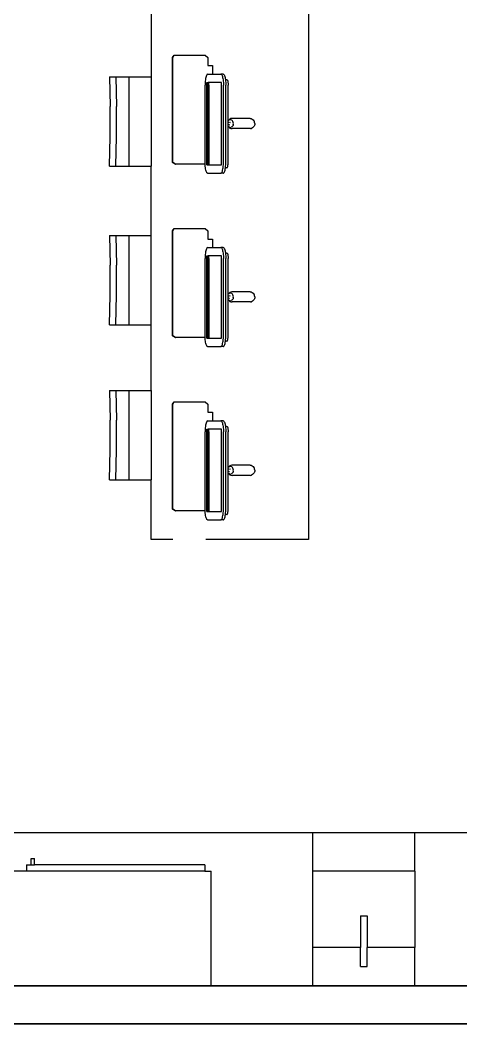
# Model space of a CAD drawing. Header units: inches. Extents: x 1 to 470, y -1 to 318.
# Drawn here: x 204.8 to 274.1, y -0.6 to 157.1 of the extents above; entities that cross this region are included whole.
import ezdxf

# ---------------------------------------------------------------- set-up
doc = ezdxf.new("R2010")
doc.units = ezdxf.units.IN
doc.header["$MEASUREMENT"] = 0
doc.layers.add('wall', color=6, linetype='Continuous', lineweight=35)

# ---------------------------------------------------------------- blocks, each defined once
blk = doc.blocks.new('computer classroom pl')
for p, q in [((212.64, 344.95), (212.64, 496.95)), ((206.64, 389.95), (206.64, 391.95)), ((207.64, 389.95), (206.64, 389.95)), ((206.64, 361.95), (206.64, 389.95)), ((207.64, 389.95), (207.64, 389.2)), ((207.64, 389.2), (207.64, 388.7)), ((207.64, 389.2), (208.64, 389.2)), ((207.64, 388.7), (208.64, 388.7)), ((207.64, 361.95), (207.64, 388.7)), ((208.64, 389.2), (208.64, 388.7)), ((268.12, 376.92), (272.79, 376.8)), ((268.12, 376.92), (268.12, 375.91)), ((272.79, 376.8), (277.48, 376.8)), ((282.15, 376.92), (277.48, 376.8)), ((282.15, 376.92), (282.15, 375.91)), ((292.46, 376.92), (297.13, 376.8)), ((292.46, 376.92), (292.46, 375.91)), ((297.13, 376.8), (301.82, 376.8)), ((306.49, 376.92), (301.82, 376.8)), ((306.49, 376.92), (306.49, 375.91)), ((317.35, 376.92), (322.01, 376.8)), ((317.35, 376.92), (317.35, 375.91)), ((322.01, 376.8), (326.71, 376.8)), ((331.37, 376.92), (326.71, 376.8)), ((331.37, 376.92), (331.37, 375.91)), ((268.12, 375.91), (272.79, 375.79)), ((268.12, 375.91), (268.12, 373.82)), ((272.79, 375.79), (277.48, 375.79)), ((282.15, 375.91), (277.48, 375.79)), ((282.15, 375.91), (282.15, 373.82)), ((292.46, 375.91), (297.13, 375.79)), ((292.46, 375.91), (292.46, 373.82)), ((297.13, 375.79), (301.82, 375.79)), ((306.49, 375.91), (301.82, 375.79)), ((306.49, 375.91), (306.49, 373.82)), ((317.35, 375.91), (322.01, 375.79)), ((317.35, 375.91), (317.35, 373.82)), ((322.01, 375.79), (326.71, 375.79)), ((331.37, 375.91), (326.71, 375.79)), ((331.37, 375.91), (331.37, 373.82)), ((268.12, 373.82), (268.12, 370.38)), ((268.12, 373.82), (282.15, 373.82)), ((282.15, 373.82), (282.15, 370.38)), ((292.46, 373.82), (292.46, 370.38)), ((292.46, 373.82), (306.49, 373.82)), ((306.49, 373.82), (306.49, 370.38)), ((317.35, 373.82), (317.35, 370.38)), ((317.35, 373.82), (331.37, 373.82)), ((331.37, 373.82), (331.37, 370.38)), ((258.75, 366.94), (258.75, 370.38)), ((258.75, 370.38), (268.12, 370.38)), ((282.15, 370.38), (268.12, 370.38)), ((282.15, 370.38), (292.46, 370.38)), ((292.46, 370.38), (306.49, 370.38)), ((306.49, 370.38), (317.35, 370.38)), ((331.37, 370.38), (317.35, 370.38)), ((345.12, 370.38), (331.37, 370.38)), ((263.22, 366.57), (263.48, 366.99)), ((263.22, 366.54), (263.48, 366.96)), ((263.22, 366.57), (263.22, 366.54)), ((263.22, 361.89), (263.22, 366.54)), ((263.48, 366.99), (279.98, 366.99)), ((263.48, 366.99), (263.48, 366.96)), ((263.48, 366.96), (279.98, 366.96)), ((279.98, 366.99), (280.33, 366.76)), ((279.98, 366.96), (280.33, 366.73)), ((280.33, 366.76), (280.33, 366.73)), ((280.33, 366.73), (280.33, 361.89)), ((290.45, 366.57), (290.71, 366.99)), ((290.45, 366.54), (290.71, 366.96)), ((290.45, 366.57), (290.45, 366.54)), ((290.45, 361.89), (290.45, 366.54)), ((290.71, 366.99), (307.21, 366.99)), ((290.71, 366.99), (290.71, 366.96)), ((290.71, 366.96), (307.21, 366.96)), ((307.21, 366.99), (307.55, 366.76)), ((307.21, 366.96), (307.55, 366.73)), ((307.55, 366.76), (307.55, 366.73)), ((307.55, 366.73), (307.55, 361.89)), ((317.67, 366.57), (317.93, 366.99)), ((317.67, 366.54), (317.93, 366.96)), ((317.67, 366.57), (317.67, 366.54)), ((317.67, 361.89), (317.67, 366.54)), ((317.93, 366.99), (334.43, 366.99)), ((317.93, 366.99), (317.93, 366.96)), ((317.93, 366.96), (334.43, 366.96)), ((334.43, 366.99), (334.78, 366.76)), ((334.43, 366.96), (334.78, 366.73)), ((334.78, 366.76), (334.78, 366.73)), ((334.78, 366.73), (334.78, 361.89)), ((207.64, 361.95), (206.64, 361.95)), ((206.64, 361.95), (206.64, 360.95)), ((258.75, 345.63), (258.75, 361.78)), ((261.81, 361.53), (261.85, 361.59)), ((261.81, 361.49), (261.81, 361.53)), ((261.81, 361.49), (261.81, 359.42)), ((261.85, 361.59), (261.92, 361.64)), ((261.92, 361.64), (262.02, 361.69)), ((262.02, 361.69), (262.15, 361.74)), ((262.15, 361.74), (262.3, 361.78)), ((262.3, 361.78), (262.48, 361.82)), ((262.48, 361.82), (262.67, 361.85)), ((262.67, 361.85), (262.89, 361.87)), ((262.89, 361.87), (263.11, 361.89)), ((263.1, 361.59), (276.05, 361.59)), ((263.1, 361.59), (263.1, 361.4)), ((263.1, 361.4), (276.05, 361.4)), ((263.1, 361.4), (263.1, 361.29)), ((263.2, 361.3), (263.1, 361.29)), ((263.1, 361.29), (263.1, 359.32)), ((263.11, 361.89), (263.22, 361.89)), ((263.31, 361.31), (263.2, 361.3)), ((263.22, 361.89), (263.34, 361.9)), ((263.42, 361.31), (263.31, 361.31)), ((263.34, 361.9), (263.52, 361.9)), ((263.53, 361.31), (263.42, 361.31)), ((263.52, 361.9), (275.63, 361.9)), ((275.62, 361.31), (263.53, 361.31)), ((275.62, 361.31), (275.73, 361.31)), ((275.81, 361.9), (275.63, 361.9)), ((275.73, 361.31), (275.84, 361.31)), ((276.04, 361.89), (275.81, 361.9)), ((275.84, 361.31), (275.95, 361.3)), ((275.95, 361.3), (276.05, 361.29)), ((276.27, 361.87), (276.04, 361.89)), ((276.05, 361.59), (276.05, 361.4)), ((276.05, 361.29), (276.05, 361.4)), ((276.05, 359.32), (276.05, 361.29)), ((276.48, 361.85), (276.27, 361.87)), ((276.67, 361.82), (276.48, 361.85)), ((276.85, 361.78), (276.67, 361.82)), ((277, 361.74), (276.85, 361.78)), ((277.13, 361.69), (277, 361.74)), ((277.23, 361.64), (277.13, 361.69)), ((277.3, 361.59), (277.23, 361.64)), ((277.34, 361.53), (277.3, 361.59)), ((277.34, 361.49), (277.34, 361.53)), ((277.34, 361.49), (277.34, 360.75)), ((280, 361.45), (278.7, 361.45)), ((278.7, 361.45), (278.7, 360.75)), ((280.33, 361.89), (280, 361.45)), ((289.03, 361.49), (289.04, 361.53)), ((289.03, 361.49), (289.03, 359.42)), ((289.04, 361.53), (289.07, 361.59)), ((289.07, 361.59), (289.14, 361.64)), ((289.14, 361.64), (289.24, 361.69)), ((289.24, 361.69), (289.37, 361.74)), ((289.37, 361.74), (289.53, 361.78)), ((289.53, 361.78), (289.7, 361.82)), ((289.7, 361.82), (289.9, 361.85)), ((289.9, 361.85), (290.11, 361.87)), ((290.11, 361.87), (290.33, 361.89)), ((290.33, 361.89), (290.45, 361.89)), ((290.33, 361.59), (303.27, 361.59)), ((290.33, 361.59), (290.33, 361.4)), ((290.33, 361.4), (303.27, 361.4)), ((290.33, 361.4), (290.33, 361.29)), ((290.42, 361.3), (290.33, 361.29)), ((290.33, 361.29), (290.33, 359.32)), ((290.53, 361.31), (290.42, 361.3)), ((290.45, 361.89), (290.57, 361.9)), ((290.64, 361.31), (290.53, 361.31)), ((290.57, 361.9), (290.75, 361.9)), ((290.76, 361.31), (290.64, 361.31)), ((290.75, 361.9), (302.85, 361.9)), ((302.84, 361.31), (290.76, 361.31)), ((302.84, 361.31), (302.96, 361.31)), ((303.04, 361.9), (302.85, 361.9)), ((302.96, 361.31), (303.07, 361.31)), ((303.27, 361.89), (303.04, 361.9)), ((303.07, 361.31), (303.18, 361.3)), ((303.18, 361.3), (303.27, 361.29)), ((303.49, 361.87), (303.27, 361.89)), ((303.27, 361.59), (303.27, 361.4)), ((303.27, 361.29), (303.27, 361.4)), ((303.27, 359.32), (303.27, 361.29)), ((303.7, 361.85), (303.49, 361.87)), ((303.9, 361.82), (303.7, 361.85)), ((304.08, 361.78), (303.9, 361.82)), ((304.23, 361.74), (304.08, 361.78)), ((304.36, 361.69), (304.23, 361.74)), ((304.46, 361.64), (304.36, 361.69)), ((304.53, 361.59), (304.46, 361.64)), ((304.56, 361.53), (304.53, 361.59)), ((304.57, 361.49), (304.56, 361.53)), ((304.57, 361.49), (304.57, 360.75)), ((307.22, 361.45), (305.92, 361.45)), ((305.92, 361.45), (305.92, 360.75)), ((307.55, 361.89), (307.22, 361.45)), ((316.26, 361.53), (316.3, 361.59)), ((316.26, 361.49), (316.26, 361.53)), ((316.26, 361.49), (316.26, 359.42)), ((316.3, 361.59), (316.37, 361.64)), ((316.37, 361.64), (316.47, 361.69)), ((316.47, 361.69), (316.6, 361.74)), ((316.6, 361.74), (316.75, 361.78)), ((316.75, 361.78), (316.93, 361.82)), ((316.93, 361.82), (317.12, 361.85)), ((317.12, 361.85), (317.34, 361.87)), ((317.34, 361.87), (317.56, 361.89)), ((317.55, 361.59), (330.5, 361.59)), ((317.55, 361.59), (317.55, 361.4)), ((317.55, 361.4), (330.5, 361.4)), ((317.55, 361.4), (317.55, 361.29)), ((317.65, 361.3), (317.55, 361.29)), ((317.55, 361.29), (317.55, 359.32)), ((317.56, 361.89), (317.67, 361.89)), ((317.76, 361.31), (317.65, 361.3)), ((317.67, 361.89), (317.79, 361.9)), ((317.87, 361.31), (317.76, 361.31)), ((317.79, 361.9), (317.97, 361.9)), ((317.98, 361.31), (317.87, 361.31)), ((317.97, 361.9), (330.08, 361.9)), ((330.07, 361.31), (317.98, 361.31)), ((330.07, 361.31), (330.18, 361.31)), ((330.26, 361.9), (330.08, 361.9)), ((330.18, 361.31), (330.29, 361.31)), ((330.49, 361.89), (330.26, 361.9)), ((330.29, 361.31), (330.4, 361.3)), ((330.4, 361.3), (330.5, 361.29)), ((330.72, 361.87), (330.49, 361.89)), ((330.5, 361.59), (330.5, 361.4)), ((330.5, 361.29), (330.5, 361.4)), ((330.5, 359.32), (330.5, 361.29)), ((330.93, 361.85), (330.72, 361.87)), ((331.12, 361.82), (330.93, 361.85)), ((331.3, 361.78), (331.12, 361.82)), ((331.45, 361.74), (331.3, 361.78)), ((331.58, 361.69), (331.45, 361.74)), ((331.68, 361.64), (331.58, 361.69)), ((331.75, 361.59), (331.68, 361.64)), ((331.79, 361.53), (331.75, 361.59)), ((331.79, 361.49), (331.79, 361.53)), ((331.79, 361.49), (331.79, 360.75)), ((334.45, 361.45), (333.15, 361.45)), ((333.15, 361.45), (333.15, 360.75)), ((334.78, 361.89), (334.45, 361.45)), ((188.64, 360.95), (206.64, 360.95)), ((278.7, 360.75), (277.34, 360.75)), ((277.34, 360.75), (277.34, 359.42)), ((305.92, 360.75), (304.57, 360.75)), ((304.57, 360.75), (304.57, 359.42)), ((333.15, 360.75), (331.79, 360.75)), ((331.79, 360.75), (331.79, 359.42)), ((261.81, 359.42), (261.81, 359.38)), ((261.81, 359.04), (261.81, 359.42)), ((261.81, 359.38), (261.85, 359.32)), ((261.81, 359.04), (261.81, 359)), ((261.81, 359), (261.85, 358.94)), ((261.85, 359.32), (261.92, 359.27)), ((261.85, 358.94), (261.92, 358.89)), ((261.92, 359.27), (262.02, 359.22)), ((261.92, 358.89), (262.02, 358.84)), ((262.02, 359.22), (262.15, 359.17)), ((262.02, 358.84), (262.15, 358.79)), ((262.15, 359.17), (262.3, 359.13)), ((262.15, 358.79), (262.3, 358.75)), ((262.3, 359.13), (262.48, 359.09)), ((262.3, 358.75), (262.48, 358.71)), ((262.48, 359.09), (262.67, 359.06)), ((262.48, 358.71), (262.67, 358.68)), ((262.67, 359.06), (262.89, 359.04)), ((262.67, 358.68), (262.89, 358.66)), ((262.67, 358.47), (262.67, 358.68)), ((262.67, 358.68), (262.67, 358.68)), ((262.67, 358.47), (262.67, 358.44)), ((262.67, 358.44), (262.69, 358.41)), ((262.69, 358.41), (262.73, 358.39)), ((262.73, 358.39), (262.77, 358.36)), ((262.77, 358.36), (262.84, 358.34)), ((262.84, 358.34), (262.91, 358.32)), ((262.89, 359.04), (263.11, 359.02)), ((262.89, 358.66), (263.11, 358.64)), ((262.91, 358.32), (263, 358.3)), ((263, 358.3), (263.09, 358.29)), ((263.09, 358.29), (263.2, 358.27)), ((263.1, 359.32), (276.05, 359.32)), ((263.11, 359.02), (263.34, 359.01)), ((263.11, 358.64), (263.34, 358.63)), ((263.2, 358.27), (263.31, 358.27)), ((263.31, 358.27), (263.42, 358.26)), ((263.34, 359.01), (263.52, 359.01)), ((263.34, 358.63), (263.52, 358.63)), ((263.42, 358.26), (263.53, 358.26)), ((263.52, 359.01), (275.63, 359.01)), ((263.52, 358.63), (275.63, 358.63)), ((263.53, 358.26), (269.18, 358.26)), ((268.89, 357.98), (268.82, 357.82)), ((269.01, 358.11), (268.89, 357.98)), ((269.02, 358.03), (269, 357.9)), ((269, 357.9), (269.03, 357.78)), ((269.01, 358.11), (269.16, 358.25)), ((269.02, 358.03), (269.07, 358.14)), ((269.07, 358.14), (269.16, 358.25)), ((269.18, 358.26), (269.16, 358.25)), ((269.18, 358.26), (269.4, 358.26)), ((269.4, 358.17), (269.4, 358.26)), ((269.4, 358.26), (269.8, 358.26)), ((269.43, 358.1), (269.41, 358.04)), ((269.43, 358.1), (269.41, 358.08)), ((269.41, 358.08), (269.41, 358.04)), ((269.42, 358.11), (269.43, 358.1)), ((269.8, 358.05), (269.77, 357.97)), ((269.77, 357.97), (269.79, 358.01)), ((269.79, 358.01), (269.8, 358.05)), ((269.8, 358.26), (269.8, 358.14)), ((269.8, 358.26), (270.02, 358.26)), ((270.11, 358.18), (270.02, 358.26)), ((270.02, 358.26), (270.14, 358.15)), ((270.02, 358.26), (275.62, 358.26)), ((270.17, 358.06), (270.11, 358.18)), ((270.28, 358.02), (270.14, 358.15)), ((270.2, 357.94), (270.17, 358.06)), ((270.18, 357.82), (270.2, 357.94)), ((270.37, 357.87), (270.28, 358.02)), ((275.73, 358.26), (275.62, 358.26)), ((275.81, 359.01), (275.63, 359.01)), ((275.81, 358.63), (275.63, 358.63)), ((275.84, 358.27), (275.73, 358.26)), ((276.04, 359.02), (275.81, 359.01)), ((276.04, 358.64), (275.81, 358.63)), ((275.95, 358.27), (275.84, 358.27)), ((276.06, 358.29), (275.95, 358.27)), ((276.27, 359.04), (276.04, 359.02)), ((276.27, 358.66), (276.04, 358.64)), ((276.15, 358.3), (276.06, 358.29)), ((276.24, 358.32), (276.15, 358.3)), ((276.31, 358.34), (276.24, 358.32)), ((276.48, 359.06), (276.27, 359.04)), ((276.48, 358.68), (276.27, 358.66)), ((276.38, 358.36), (276.31, 358.34)), ((276.42, 358.39), (276.38, 358.36)), ((276.46, 358.41), (276.42, 358.39)), ((276.48, 358.44), (276.46, 358.41)), ((276.67, 359.09), (276.48, 359.06)), ((276.67, 358.71), (276.48, 358.68)), ((276.48, 358.47), (276.48, 358.68)), ((276.48, 358.68), (276.48, 358.68)), ((276.48, 358.47), (276.48, 358.44)), ((276.85, 359.13), (276.67, 359.09)), ((276.85, 358.75), (276.67, 358.71)), ((277, 359.17), (276.85, 359.13)), ((277, 358.79), (276.85, 358.75)), ((277.13, 359.22), (277, 359.17)), ((277.13, 358.84), (277, 358.79)), ((277.23, 359.27), (277.13, 359.22)), ((277.23, 358.89), (277.13, 358.84)), ((277.3, 359.32), (277.23, 359.27)), ((277.3, 358.94), (277.23, 358.89)), ((277.34, 359.38), (277.3, 359.32)), ((277.34, 359), (277.3, 358.94)), ((277.34, 359.04), (277.34, 359.42)), ((277.34, 359.42), (277.34, 359.38)), ((277.34, 359.04), (277.34, 359)), ((289.03, 359.42), (289.04, 359.38)), ((289.03, 359.04), (289.03, 359.42)), ((289.03, 359.04), (289.04, 359)), ((289.04, 359.38), (289.07, 359.32)), ((289.04, 359), (289.07, 358.94)), ((289.07, 359.32), (289.14, 359.27)), ((289.07, 358.94), (289.14, 358.89)), ((289.14, 359.27), (289.24, 359.22)), ((289.14, 358.89), (289.24, 358.84)), ((289.24, 359.22), (289.37, 359.17)), ((289.24, 358.84), (289.37, 358.79)), ((289.37, 359.17), (289.53, 359.13)), ((289.37, 358.79), (289.53, 358.75)), ((289.53, 359.13), (289.7, 359.09)), ((289.53, 358.75), (289.7, 358.71)), ((289.7, 359.09), (289.9, 359.06)), ((289.7, 358.71), (289.9, 358.68)), ((289.9, 359.06), (290.11, 359.04)), ((289.9, 358.68), (290.11, 358.66)), ((289.9, 358.47), (289.9, 358.68)), ((289.9, 358.68), (289.9, 358.68)), ((289.9, 358.47), (289.9, 358.44)), ((289.9, 358.44), (289.92, 358.41)), ((289.92, 358.41), (289.95, 358.39)), ((289.95, 358.39), (290, 358.36)), ((290, 358.36), (290.06, 358.34)), ((290.06, 358.34), (290.14, 358.32)), ((290.11, 359.04), (290.33, 359.02)), ((290.11, 358.66), (290.33, 358.64)), ((290.14, 358.32), (290.22, 358.3)), ((290.22, 358.3), (290.32, 358.29)), ((290.32, 358.29), (290.42, 358.27)), ((290.33, 359.32), (303.27, 359.32)), ((290.33, 359.02), (290.57, 359.01)), ((290.33, 358.64), (290.57, 358.63)), ((290.42, 358.27), (290.53, 358.27)), ((290.53, 358.27), (290.64, 358.26)), ((290.57, 359.01), (290.75, 359.01)), ((290.57, 358.63), (290.75, 358.63)), ((290.64, 358.26), (290.76, 358.26)), ((290.75, 359.01), (302.85, 359.01)), ((290.75, 358.63), (302.85, 358.63)), ((290.76, 358.26), (293.76, 358.26)), ((293.76, 358.26), (296.41, 358.26)), ((296.12, 357.98), (296.05, 357.82)), ((296.24, 358.11), (296.12, 357.98)), ((296.24, 358.03), (296.23, 357.9)), ((296.23, 357.9), (296.25, 357.78)), ((296.24, 358.11), (296.39, 358.25)), ((296.24, 358.03), (296.3, 358.14)), ((296.3, 358.14), (296.39, 358.25)), ((296.41, 358.26), (296.39, 358.25)), ((296.41, 358.26), (296.63, 358.26)), ((296.63, 358.17), (296.63, 358.26)), ((296.63, 358.26), (297.02, 358.26)), ((296.65, 358.1), (296.63, 358.04)), ((296.64, 358.08), (296.63, 358.04)), ((296.65, 358.1), (296.64, 358.08)), ((296.65, 358.11), (296.65, 358.1)), ((297.02, 358.05), (297, 357.97)), ((297, 357.97), (297.02, 358.01)), ((297.02, 358.26), (297.02, 358.14)), ((297.02, 358.26), (297.24, 358.26)), ((297.02, 358.01), (297.02, 358.05)), ((297.33, 358.18), (297.24, 358.26)), ((297.24, 358.26), (297.37, 358.15)), ((297.24, 358.26), (299.93, 358.26)), ((297.4, 358.06), (297.33, 358.18)), ((297.5, 358.02), (297.37, 358.15)), ((297.42, 357.94), (297.4, 358.06)), ((297.41, 357.82), (297.42, 357.94)), ((297.59, 357.87), (297.5, 358.02)), ((299.93, 358.26), (302.84, 358.26)), ((302.96, 358.26), (302.84, 358.26)), ((303.04, 359.01), (302.85, 359.01)), ((303.04, 358.63), (302.85, 358.63)), ((303.07, 358.27), (302.96, 358.26)), ((303.27, 359.02), (303.04, 359.01)), ((303.27, 358.64), (303.04, 358.63)), ((303.18, 358.27), (303.07, 358.27)), ((303.28, 358.29), (303.18, 358.27)), ((303.49, 359.04), (303.27, 359.02)), ((303.49, 358.66), (303.27, 358.64)), ((303.38, 358.3), (303.28, 358.29)), ((303.46, 358.32), (303.38, 358.3)), ((303.54, 358.34), (303.46, 358.32)), ((303.7, 359.06), (303.49, 359.04)), ((303.7, 358.68), (303.49, 358.66)), ((303.6, 358.36), (303.54, 358.34)), ((303.65, 358.39), (303.6, 358.36)), ((303.68, 358.41), (303.65, 358.39)), ((303.7, 358.44), (303.68, 358.41)), ((303.9, 359.09), (303.7, 359.06)), ((303.9, 358.71), (303.7, 358.68)), ((303.7, 358.47), (303.7, 358.68)), ((303.7, 358.68), (303.7, 358.68)), ((303.7, 358.47), (303.7, 358.44)), ((304.08, 359.13), (303.9, 359.09)), ((304.08, 358.75), (303.9, 358.71)), ((304.23, 359.17), (304.08, 359.13)), ((304.23, 358.79), (304.08, 358.75)), ((304.36, 359.22), (304.23, 359.17)), ((304.36, 358.84), (304.23, 358.79)), ((304.46, 359.27), (304.36, 359.22)), ((304.46, 358.89), (304.36, 358.84)), ((304.53, 359.32), (304.46, 359.27)), ((304.53, 358.94), (304.46, 358.89)), ((304.56, 359.38), (304.53, 359.32)), ((304.56, 359), (304.53, 358.94)), ((304.57, 359.42), (304.56, 359.38)), ((304.57, 359.04), (304.56, 359)), ((304.57, 359.04), (304.57, 359.42)), ((316.26, 359.42), (316.26, 359.38)), ((316.26, 359.04), (316.26, 359.42)), ((316.26, 359.38), (316.3, 359.32)), ((316.26, 359.04), (316.26, 359)), ((316.26, 359), (316.3, 358.94)), ((316.3, 359.32), (316.37, 359.27)), ((316.3, 358.94), (316.37, 358.89)), ((316.37, 359.27), (316.47, 359.22)), ((316.37, 358.89), (316.47, 358.84)), ((316.47, 359.22), (316.6, 359.17)), ((316.47, 358.84), (316.6, 358.79)), ((316.6, 359.17), (316.75, 359.13)), ((316.6, 358.79), (316.75, 358.75)), ((316.75, 359.13), (316.93, 359.09)), ((316.75, 358.75), (316.93, 358.71)), ((316.93, 359.09), (317.12, 359.06)), ((316.93, 358.71), (317.12, 358.68)), ((317.12, 359.06), (317.34, 359.04)), ((317.12, 358.68), (317.34, 358.66)), ((317.12, 358.47), (317.12, 358.68)), ((317.12, 358.68), (317.12, 358.68)), ((317.12, 358.47), (317.12, 358.44)), ((317.12, 358.44), (317.14, 358.41)), ((317.14, 358.41), (317.18, 358.39)), ((317.18, 358.39), (317.22, 358.36)), ((317.22, 358.36), (317.29, 358.34)), ((317.29, 358.34), (317.36, 358.32)), ((317.34, 359.04), (317.56, 359.02)), ((317.34, 358.66), (317.56, 358.64)), ((317.36, 358.32), (317.45, 358.3)), ((317.45, 358.3), (317.54, 358.29)), ((317.54, 358.29), (317.65, 358.27)), ((317.55, 359.32), (330.5, 359.32)), ((317.56, 359.02), (317.79, 359.01)), ((317.56, 358.64), (317.79, 358.63)), ((317.65, 358.27), (317.76, 358.27)), ((317.76, 358.27), (317.87, 358.26)), ((317.79, 359.01), (317.97, 359.01)), ((317.79, 358.63), (317.97, 358.63)), ((317.87, 358.26), (317.98, 358.26)), ((317.97, 359.01), (330.08, 359.01)), ((317.97, 358.63), (330.08, 358.63)), ((317.98, 358.26), (320.99, 358.26)), ((320.99, 358.26), (323.63, 358.26)), ((323.34, 357.98), (323.27, 357.82)), ((323.46, 358.11), (323.34, 357.98)), ((323.47, 358.03), (323.45, 357.9)), ((323.45, 357.9), (323.48, 357.78)), ((323.46, 358.11), (323.61, 358.25)), ((323.47, 358.03), (323.52, 358.14)), ((323.52, 358.14), (323.61, 358.25)), ((323.63, 358.26), (323.61, 358.25)), ((323.63, 358.26), (323.85, 358.26)), ((323.85, 358.17), (323.85, 358.26)), ((323.85, 358.26), (324.25, 358.26)), ((323.88, 358.1), (323.86, 358.04)), ((323.88, 358.1), (323.86, 358.08)), ((323.86, 358.08), (323.86, 358.04)), ((323.87, 358.11), (323.88, 358.1)), ((324.25, 358.05), (324.22, 357.97)), ((324.22, 357.97), (324.24, 358.01)), ((324.24, 358.01), (324.25, 358.05)), ((324.25, 358.26), (324.25, 358.14)), ((324.25, 358.26), (324.47, 358.26)), ((324.56, 358.18), (324.47, 358.26)), ((324.47, 358.26), (324.59, 358.15)), ((324.47, 358.26), (327.16, 358.26)), ((324.62, 358.06), (324.56, 358.18)), ((324.73, 358.02), (324.59, 358.15)), ((324.65, 357.94), (324.62, 358.06)), ((324.63, 357.82), (324.65, 357.94)), ((324.82, 357.87), (324.73, 358.02)), ((327.16, 358.26), (330.07, 358.26)), ((330.18, 358.26), (330.07, 358.26)), ((330.26, 359.01), (330.08, 359.01)), ((330.26, 358.63), (330.08, 358.63)), ((330.29, 358.27), (330.18, 358.26)), ((330.49, 359.02), (330.26, 359.01)), ((330.49, 358.64), (330.26, 358.63)), ((330.4, 358.27), (330.29, 358.27)), ((330.51, 358.29), (330.4, 358.27)), ((330.72, 359.04), (330.49, 359.02)), ((330.72, 358.66), (330.49, 358.64)), ((330.6, 358.3), (330.51, 358.29)), ((330.69, 358.32), (330.6, 358.3)), ((330.76, 358.34), (330.69, 358.32)), ((330.93, 359.06), (330.72, 359.04)), ((330.93, 358.68), (330.72, 358.66)), ((330.83, 358.36), (330.76, 358.34)), ((330.87, 358.39), (330.83, 358.36)), ((330.91, 358.41), (330.87, 358.39)), ((330.93, 358.44), (330.91, 358.41)), ((331.12, 359.09), (330.93, 359.06)), ((331.12, 358.71), (330.93, 358.68)), ((330.93, 358.47), (330.93, 358.68)), ((330.93, 358.68), (330.93, 358.68)), ((330.93, 358.47), (330.93, 358.44)), ((331.3, 359.13), (331.12, 359.09)), ((331.3, 358.75), (331.12, 358.71)), ((331.45, 359.17), (331.3, 359.13)), ((331.45, 358.79), (331.3, 358.75)), ((331.58, 359.22), (331.45, 359.17)), ((331.58, 358.84), (331.45, 358.79)), ((331.68, 359.27), (331.58, 359.22)), ((331.68, 358.89), (331.58, 358.84)), ((331.75, 359.32), (331.68, 359.27)), ((331.75, 358.94), (331.68, 358.89)), ((331.79, 359.38), (331.75, 359.32)), ((331.79, 359), (331.75, 358.94)), ((331.79, 359.04), (331.79, 359.42)), ((331.79, 359.42), (331.79, 359.38)), ((331.79, 359.04), (331.79, 359)), ((268.82, 357.82), (268.8, 357.66)), ((268.8, 354.77), (268.8, 357.66)), ((269.1, 357.67), (269.03, 357.78)), ((269.2, 357.57), (269.1, 357.67)), ((269.32, 357.5), (269.2, 357.57)), ((269.47, 357.46), (269.32, 357.5)), ((269.47, 357.46), (269.62, 357.44)), ((269.62, 357.44), (269.78, 357.47)), ((269.78, 357.47), (269.92, 357.52)), ((269.92, 357.52), (270.04, 357.6)), ((270.04, 357.6), (270.13, 357.7)), ((270.13, 357.7), (270.18, 357.82)), ((270.4, 357.71), (270.37, 357.87)), ((270.4, 354.82), (270.4, 357.71)), ((296.05, 357.82), (296.03, 357.66)), ((296.03, 354.77), (296.03, 357.66)), ((296.32, 357.67), (296.25, 357.78)), ((296.42, 357.57), (296.32, 357.67)), ((296.55, 357.5), (296.42, 357.57)), ((296.69, 357.46), (296.55, 357.5)), ((296.69, 357.46), (296.85, 357.44)), ((296.85, 357.44), (297, 357.47)), ((297, 357.47), (297.15, 357.52)), ((297.15, 357.52), (297.27, 357.6)), ((297.27, 357.6), (297.36, 357.7)), ((297.36, 357.7), (297.41, 357.82)), ((297.63, 357.71), (297.59, 357.87)), ((297.63, 354.82), (297.63, 357.71)), ((323.27, 357.82), (323.25, 357.66)), ((323.25, 354.77), (323.25, 357.66)), ((323.55, 357.67), (323.48, 357.78)), ((323.65, 357.57), (323.55, 357.67)), ((323.77, 357.5), (323.65, 357.57)), ((323.92, 357.46), (323.77, 357.5)), ((323.92, 357.46), (324.07, 357.44)), ((324.07, 357.44), (324.23, 357.47)), ((324.23, 357.47), (324.37, 357.52)), ((324.37, 357.52), (324.49, 357.6)), ((324.49, 357.6), (324.58, 357.7)), ((324.58, 357.7), (324.63, 357.82)), ((324.85, 357.71), (324.82, 357.87)), ((324.85, 354.82), (324.85, 357.71)), ((268.8, 354.77), (268.84, 354.6)), ((270.4, 354.82), (270.38, 354.65)), ((296.03, 354.77), (296.06, 354.6)), ((297.63, 354.82), (297.61, 354.65)), ((323.25, 354.77), (323.29, 354.6)), ((324.85, 354.82), (324.83, 354.65)), ((268.92, 354.45), (268.84, 354.6)), ((269.06, 354.32), (268.92, 354.45)), ((269.06, 354.32), (269.2, 354.2)), ((269.32, 354.13), (269.2, 354.2)), ((269.47, 354.09), (269.32, 354.13)), ((269.62, 354.07), (269.47, 354.09)), ((269.62, 354.07), (269.78, 354.1)), ((269.78, 354.1), (269.92, 354.15)), ((269.92, 354.15), (270.04, 354.23)), ((270.19, 354.36), (270.04, 354.23)), ((270.31, 354.5), (270.19, 354.36)), ((270.38, 354.65), (270.31, 354.5)), ((296.15, 354.45), (296.06, 354.6)), ((296.28, 354.32), (296.15, 354.45)), ((296.28, 354.32), (296.42, 354.2)), ((296.55, 354.13), (296.42, 354.2)), ((296.69, 354.09), (296.55, 354.13)), ((296.85, 354.07), (296.69, 354.09)), ((296.85, 354.07), (297, 354.1)), ((297, 354.1), (297.15, 354.15)), ((297.15, 354.15), (297.27, 354.23)), ((297.41, 354.36), (297.27, 354.23)), ((297.53, 354.5), (297.41, 354.36)), ((297.61, 354.65), (297.53, 354.5)), ((323.37, 354.45), (323.29, 354.6)), ((323.51, 354.32), (323.37, 354.45)), ((323.51, 354.32), (323.65, 354.2)), ((323.77, 354.13), (323.65, 354.2)), ((323.92, 354.09), (323.77, 354.13)), ((324.07, 354.07), (323.92, 354.09)), ((324.07, 354.07), (324.23, 354.1)), ((324.23, 354.1), (324.37, 354.15)), ((324.37, 354.15), (324.49, 354.23)), ((324.64, 354.36), (324.49, 354.23)), ((324.76, 354.5), (324.64, 354.36)), ((324.83, 354.65), (324.76, 354.5)), ((420.03, 345.63), (258.75, 345.63)), ((188.64, 344.95), (194.64, 344.95)), ((194.64, 344.95), (206.64, 344.95)), ((194.64, 337.45), (194.64, 344.95)), ((206.64, 344.95), (212.64, 344.95)), ((206.64, 328.95), (206.64, 344.95)), ((212.64, 328.95), (212.64, 344.95)), ((191.64, 337.45), (191.64, 336.45)), ((191.64, 337.45), (194.64, 337.45)), ((199.64, 337.45), (194.64, 337.45)), ((199.64, 337.45), (199.64, 336.45)), ((191.64, 336.45), (194.64, 336.45)), ((194.64, 328.95), (194.64, 336.45)), ((199.64, 336.45), (194.64, 336.45)), ((188.64, 328.95), (194.64, 328.95)), ((206.64, 328.95), (194.64, 328.95)), ((206.64, 328.95), (212.64, 328.95)), ((212.64, 289.2), (212.64, 328.95))]:
    blk.add_line(p, q)
at = {"layer": 'wall'}
for p, q in [((182.64, 588.95), (182.64, 132.15)), ((188.64, 360.95), (188.64, 480.95)), ((188.64, 344.95), (188.64, 360.95)), ((188.64, 328.95), (188.64, 344.95)), ((188.64, 289.2), (188.64, 328.95))]:
    blk.add_line(p, q, dxfattribs=at)

msp = doc.modelspace()

# ---------------------------------------------------------------- block references
at = {"rotation": 90.00000000000001}
msp.add_blockref('computer classroom pl', (595.79, -183.23), dxfattribs=at)

doc.saveas('drawing.dxf')
